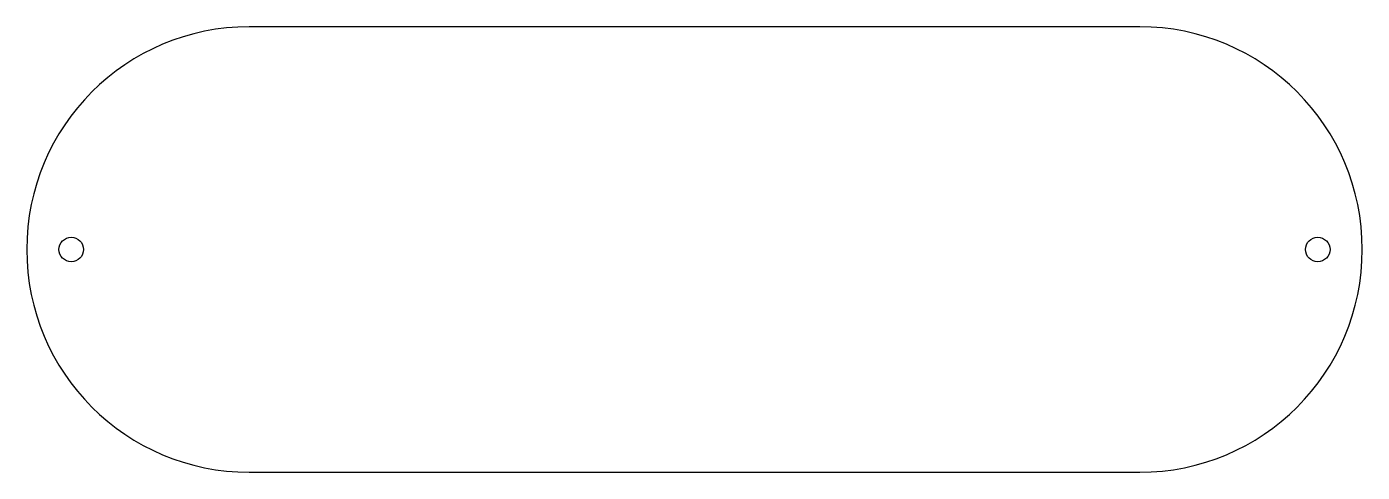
# Model space of a CAD drawing. Extents: x 155 to 631, y -147 to 12.
import ezdxf

# ---------------------------------------------------------------- set-up
doc = ezdxf.new("R2010")
doc.units = 0
doc.layers.get('0').update_dxf_attribs({"linetype": 'CONTINUOUS'})

msp = doc.modelspace()

# ---------------------------------------------------------------- linework, layer by layer
at = {"color": 7}
for p, q in [((551.65625, 11.5625), (234.15625, 11.5625)), ((234.15625, -147.1875), (551.65625, -147.1875))]:
    msp.add_line(p, q, dxfattribs=at)
for points in [[(234.15625, 11.5625), (190.31876, 11.5625), (154.78125, -23.97501), (154.78125, -67.8125)], [(631.03125, -67.8125), (631.03125, -23.97501), (595.49374, 11.5625), (551.65625, 11.5625)], [(166.290625, -67.8125), (166.290625, -65.401431), (168.245102, -63.446875), (170.65625, -63.446875)], [(170.65625, -63.446875), (173.067398, -63.446875), (175.021875, -65.401431), (175.021875, -67.8125)], [(610.790625, -67.8125), (610.790625, -65.401431), (612.745102, -63.446875), (615.15625, -63.446875)], [(615.15625, -63.446875), (617.567398, -63.446875), (619.521875, -65.401431), (619.521875, -67.8125)], [(154.78125, -67.8125), (154.78125, -111.64999), (190.31876, -147.1875), (234.15625, -147.1875)], [(170.65625, -72.178125), (168.245102, -72.178125), (166.290625, -70.223569), (166.290625, -67.8125)], [(175.021875, -67.8125), (175.021875, -70.223569), (173.067398, -72.178125), (170.65625, -72.178125)], [(551.65625, -147.1875), (595.49374, -147.1875), (631.03125, -111.64999), (631.03125, -67.8125)], [(615.15625, -72.178125), (612.745102, -72.178125), (610.790625, -70.223569), (610.790625, -67.8125)], [(619.521875, -67.8125), (619.521875, -70.223569), (617.567398, -72.178125), (615.15625, -72.178125)]]:
    msp.add_open_spline(points, degree=3, dxfattribs=at)

doc.saveas('drawing.dxf')
